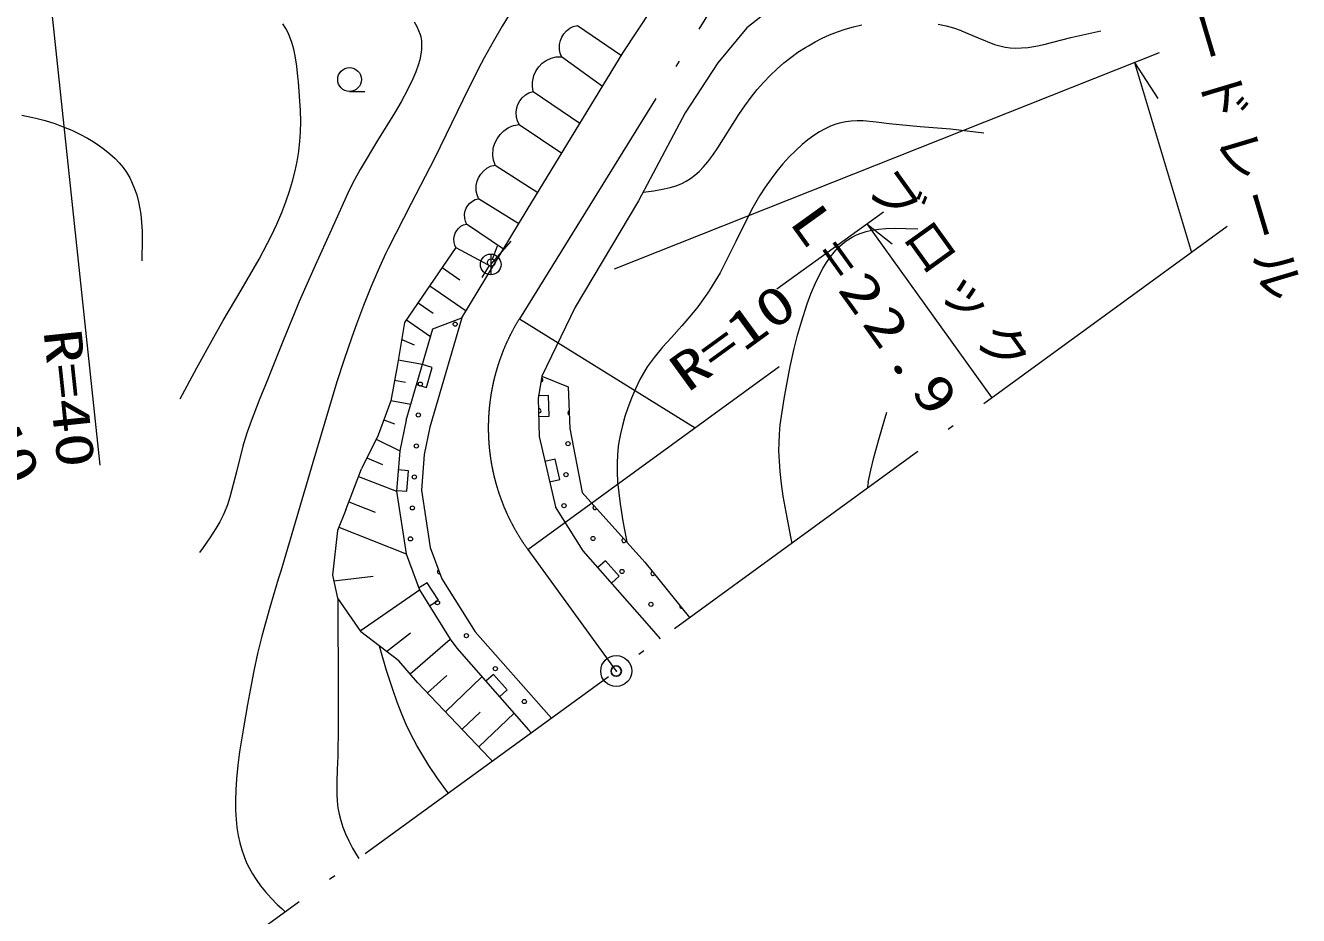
# Model space of a CAD drawing. Units: millimetres, scale not verified. Extents: x 40000 to 680000, y 20000 to 380000.
# Drawn here: x 254448 to 316029, y 243262 to 286299 of the extents above; entities that cross this region are included whole.
import ezdxf
from ezdxf.enums import TextEntityAlignment as Align

# ---------------------------------------------------------------- set-up
doc = ezdxf.new("R2010")
doc.units = ezdxf.units.MM
doc.header["$LTSCALE"] = 1000
doc.header["$PDMODE"] = 32
doc.header["$PDSIZE"] = 500
doc.linetypes.add('USER1', pattern=[18.5, 14.557377, -1.819672, 0.303279, -1.819672])
doc.linetypes.add('USER2', pattern=[1.875, 1.5, -0.375])
for name, color, linetype, lineweight in [('M-BGD', 7, 'Continuous', 13), ('M-BMK', 2, 'USER1', 13), ('M-BMK-SRVR', 3, 'Continuous', 13), ('M-STR-HTXT', 7, 'Continuous', 13)]:
    doc.layers.add(name, color=color, linetype=linetype, lineweight=lineweight)
doc.layers.add('M-OTRS', color=6, linetype='Continuous')
doc.styles.add('ＭＳ ゴシック', font='')
doc.styles.get('ＭＳ ゴシック').set_extended_font_data('MS Gothic')

msp = doc.modelspace()

# ---------------------------------------------------------------- linework, layer by layer
at = {"layer": 'M-BGD'}
for p, q in [((281147, 286297), (283276, 284849)), ((280380, 284795), (282368, 283363)), ((270126, 283112), (270872, 283112)), ((279001, 283108), (281272, 281570)), ((278326, 281514), (280386, 280120)), ((277161, 279552), (279231, 278229)), ((276364, 277927), (278316, 276725)), ((275781, 276700), (277575, 275499)), ((275266, 275556), (272791, 271944)), ((275266, 275556), (277037, 274608)), ((276954, 274743), (277942, 275872)), ((277046, 275006), (277287, 275637)), ((276885, 274686), (276520, 274111)), ((276954, 275241), (276954, 274246)), ((274606, 274593), (275462, 274006)), ((274002, 273711), (275765, 272503)), ((273439, 272889), (274172, 272387)), ((272791, 271944), (272445, 269898)), ((272861, 267207), (274154, 271630)), ((272876, 272068), (274048, 271265)), ((275562, 272167), (274012, 266870)), ((272650, 271109), (273251, 270853)), ((272445, 269898), (272118, 268147)), ((272484, 270127), (273657, 269929)), ((272305, 269148), (272839, 269053)), ((272118, 268147), (271505, 266492)), ((272122, 268169), (273089, 267988)), ((279253, 268260), (279295, 266425)), ((271777, 267226), (272298, 267042)), ((271505, 266492), (270703, 264867)), ((271406, 266292), (272550, 265728)), ((279295, 266425), (280086, 263017)), ((269942, 262877), (270703, 264867)), ((270965, 265398), (271720, 265077)), ((270558, 264488), (272398, 263785)), ((295210, 264192), (295159, 263909)), ((270091, 263266), (271359, 262768)), ((269942, 262877), (269545, 261879)), ((269545, 261879), (269300, 259727)), ((269612, 262047), (272856, 260757)), ((291535, 261272), (291491, 261488)), ((269300, 259727), (269550, 258607)), ((269361, 259453), (271272, 259669)), ((270636, 257032), (273508, 259013)), ((269550, 258607), (270670, 256984)), ((272506, 255577), (270670, 256984)), ((271907, 256036), (273079, 256929)), ((276208, 256985), (279757, 252953)), ((273056, 254944), (274993, 256631)), ((275307, 256192), (278782, 252244)), ((273418, 254529), (272506, 255577)), ((273418, 254529), (276902, 250877)), ((273901, 254022), (274832, 254869)), ((274765, 253117), (276531, 254802)), ((275574, 252269), (276440, 253095)), ((276384, 251420), (278082, 253039)), ((279757, 252953), (279889, 252803)), ((278782, 252244), (278914, 252094)), ((276902, 250877), (277041, 250731)), ((274908, 249180), (274789, 249340)), ((270461, 246193), (270568, 246024)), ((266865, 243578), (267017, 243441))]:
    msp.add_line(p, q, dxfattribs=at)
at = {"layer": 'M-BGD', "linetype": 'USER2'}
msp.add_line((274154, 271630), (275562, 272167), dxfattribs=at)
at = {"layer": 'M-BGD'}
for points in [[(275562, 272167), (278719, 277392), (283360, 284986), (287546, 291346), (290856, 296474), (292479, 299817), (293452, 302445), (293550, 304198), (293258, 305463), (292479, 306469), (291083, 307313), (289655, 307703), (288065, 307638), (286345, 306891), (284074, 305171), (281672, 301829), (280977, 300601), (278805, 297810), (277377, 296208), (274857, 293553), (272163, 291509), (270087, 290600), (264477, 289432)], [(292583, 288751), (289342, 286188), (287947, 284492), (286364, 282079), (284102, 277819), (281046, 272679), (279420, 269344), (279253, 268260)], [(261936, 268251), (262733, 269740), (263553, 271229), (264010, 272026), (264888, 273504), (265748, 274993), (266350, 276147), (266604, 276693), (266844, 277257), (267043, 277773), (267222, 278295), (267366, 278775), (267494, 279269), (267592, 279729), (267673, 280202), (267679, 280242), (267726, 280685), (267753, 281140), (267762, 281657), (267750, 282187), (267711, 282880), (267651, 283578), (267626, 283831), (267569, 284337), (267493, 284837), (267426, 285161), (267339, 285475), (267174, 285905), (267049, 286150), (266905, 286385)], [(273255, 286468), (273379, 286255), (273468, 286062), (273537, 285865), (273566, 285755), (273599, 285561), (273611, 285362), (273604, 285141), (273575, 284908), (273520, 284643), (273443, 284376), (273325, 284050), (273183, 283717), (272924, 283188), (272615, 282612), (272296, 282062), (271477, 280737), (270683, 279415), (270635, 279329), (270365, 278840), (270108, 278332), (269249, 276433), (268461, 274696), (267691, 272952), (267585, 272704), (266924, 271096), (266281, 269480), (266167, 269192), (265755, 268185), (265361, 267172), (265170, 266626), (264998, 266072), (264966, 265956), (264661, 264716), (264338, 263487), (264214, 263121), (264071, 262763), (264010, 262628), (263846, 262301), (263659, 261974), (263367, 261519), (263052, 261065), (262870, 260810)], [(277919, 286936), (277507, 286262), (277066, 285501), (276643, 284731), (276498, 284457), (276044, 283580), (275607, 282693), (274234, 279860), (273101, 277691), (271986, 275515), (271866, 275262), (271502, 274461), (271152, 273643), (270795, 272752), (270456, 271853), (270229, 271222), (269865, 270154), (269516, 269069), (268348, 265162), (267582, 262534), (266796, 259912), (266677, 259520), (266270, 258150), (265882, 256775), (265667, 255933), (265488, 255092), (265327, 254232), (265190, 253464), (264988, 252333), (264803, 251180), (264718, 250527), (264652, 249865), (264618, 249334), (264604, 248809), (264610, 248362), (264637, 247911), (264680, 247519), (264743, 247124), (264819, 246776), (264914, 246435), (265022, 246122), (265148, 245817), (265268, 245571), (265428, 245280), (265607, 244998), (265820, 244701), (266052, 244413), (266328, 244105), (266630, 243799), (266865, 243578)], [(298605, 286366), (298985, 286279), (299343, 286178), (299705, 286055), (299733, 286044), (300528, 285701), (301324, 285379), (301831, 285248), (302080, 285216), (302342, 285203), (302635, 285210), (302941, 285239), (303319, 285298), (303708, 285380), (305014, 285718), (306461, 286044)], [(280382, 284798), (280321, 284967), (280281, 285129), (280280, 285386), (280326, 285580), (280392, 285736), (280495, 285901), (280619, 286032), (280780, 286162), (280948, 286242), (281145, 286293)], [(284328, 278246), (284841, 278311), (285343, 278395), (285633, 278463), (285922, 278550), (286205, 278665), (286415, 278775), (286622, 278906), (286833, 279067), (287034, 279245), (287251, 279467), (287457, 279708), (287703, 280029), (287943, 280378), (288954, 281993), (289243, 282416), (289549, 282830), (289850, 283203), (290163, 283560), (290474, 283886), (290805, 284202), (291134, 284488), (291476, 284758), (291814, 285001), (292173, 285233), (292318, 285320), (292645, 285512), (292991, 285690), (293348, 285851), (293723, 285999), (294106, 286127), (294506, 286240), (294912, 286333)], [(279004, 283113), (278973, 283342), (278967, 283558), (279036, 283882), (279148, 284114), (279273, 284293), (279449, 284473), (279641, 284605), (279880, 284725), (280115, 284780), (280377, 284790)], [(278328, 281518), (278253, 281686), (278200, 281849), (278180, 282112), (278213, 282314), (278269, 282478), (278362, 282655), (278479, 282798), (278635, 282944), (278802, 283038), (278999, 283104)], [(254269, 281967), (254800, 281857), (254947, 281823), (255409, 281698), (255865, 281554), (256277, 281403), (256692, 281230), (257073, 281050), (257446, 280851), (257648, 280733), (257964, 280530), (258277, 280304), (258536, 280093), (258780, 279868), (258980, 279658), (259170, 279428), (259353, 279168), (259493, 278928), (259617, 278677), (259730, 278399), (259829, 278103), (259917, 277771), (259985, 277433), (260025, 277174), (260068, 276765), (260090, 276357), (260096, 275750), (260082, 275143), (260075, 274924)], [(277164, 279557), (277096, 279789), (277056, 280012), (277076, 280359), (277156, 280616), (277258, 280821), (277412, 281035), (277590, 281201), (277819, 281364), (278053, 281457), (278323, 281509)], [(300810, 281099), (299195, 281291), (297720, 281403), (296234, 281536), (296224, 281537), (295598, 281619), (294975, 281680), (294677, 281689), (294382, 281677), (294129, 281647), (293890, 281597), (293644, 281524), (293385, 281425), (293131, 281306), (292857, 281153), (292590, 280981), (292299, 280767), (292019, 280537), (291692, 280237), (291381, 279927), (291087, 279606), (290791, 279252), (290512, 278887), (290226, 278479), (289958, 278061), (289570, 277389), (288812, 275851), (288046, 274342), (287798, 273915), (287532, 273498), (287516, 273473), (287249, 273078), (286965, 272694), (286591, 272228), (286199, 271772), (285695, 271214), (285265, 270737), (284852, 270248), (284517, 269790), (284336, 269494), (284166, 269178), (283956, 268736), (283762, 268281), (283583, 267809), (283444, 267388), (283321, 266954), (283228, 266554), (283156, 266153), (283126, 265936), (283089, 265543), (283070, 265138), (283072, 264693), (283094, 264236), (283143, 263699), (283213, 263161), (283348, 262332), (283507, 261492), (283542, 261312)], [(276366, 277931), (276298, 278110), (276252, 278284), (276246, 278559), (276293, 278768), (276360, 278937), (276468, 279116), (276599, 279258), (276770, 279401), (276949, 279489), (277159, 279548)], [(275783, 276703), (275730, 276838), (275694, 276967), (275687, 277174), (275720, 277331), (275769, 277458), (275848, 277593), (275945, 277701), (276072, 277810), (276205, 277878), (276362, 277924)], [(275267, 275559), (275216, 275682), (275180, 275801), (275170, 275992), (275198, 276138), (275240, 276256), (275311, 276382), (275398, 276484), (275514, 276587), (275636, 276652), (275780, 276698)], [(291491, 261488), (291289, 262511), (291106, 263537), (291019, 264137), (290952, 264736), (290915, 265238), (290898, 265740), (290900, 266095), (290920, 266540), (290961, 266994), (291044, 267617), (291148, 268251), (291274, 268957), (291444, 269817), (291635, 270680), (291797, 271324), (291980, 271971), (292264, 272834), (292446, 273322), (292649, 273806), (292826, 274183), (293020, 274545), (293198, 274838), (293389, 275114), (293568, 275341), (293766, 275558), (293947, 275729), (294146, 275888), (294430, 276070), (294639, 276174), (294866, 276263), (295122, 276339), (295396, 276400), (295720, 276448), (296063, 276478), (296542, 276494), (297031, 276489), (297612, 276471)], [(273367, 268939), (273847, 268798), (274128, 269758), (273648, 269898)], [(279420, 269344), (280697, 268826), (280787, 266806), (281383, 263713)], [(279273, 267391), (279773, 267402), (279750, 268402), (279250, 268391)], [(295210, 264192), (295336, 264798), (295484, 265410), (295724, 266287), (295983, 267159), (296117, 267599)], [(272861, 267207), (272550, 265728), (272398, 263785), (272856, 260757), (273508, 259013), (274993, 256631), (275307, 256192)], [(274012, 266870), (273741, 265557), (273605, 263828), (274024, 261061), (274590, 259546), (276208, 256985)], [(272400, 263813), (272899, 263774), (272977, 264771), (272479, 264810)], [(279803, 264234), (280290, 264347), (280064, 265321), (279577, 265208)], [(281383, 263713), (284412, 260343), (286575, 257665)], [(285168, 256642), (284636, 257248), (281428, 260892), (280086, 263017)], [(282798, 259335), (283174, 259666), (282513, 260416), (282138, 260086)], [(273999, 258243), (274421, 258512), (273883, 259355), (273462, 259086)], [(269551, 258606), (269567, 253878), (269570, 252424), (269552, 250967), (269533, 250325), (269511, 249723), (269509, 249123), (269527, 248796), (269566, 248462), (269622, 248159), (269701, 247850), (269806, 247527), (269931, 247208), (270086, 246867), (270265, 246526), (270461, 246193)], [(274789, 249340), (274368, 249924), (273964, 250517), (273662, 250995), (273372, 251490), (273085, 252032), (272861, 252506), (272651, 252999), (272425, 253584), (272214, 254188), (271920, 255117), (271641, 256066), (271577, 256289)], [(277375, 253843), (277750, 254173), (277090, 254924), (276714, 254594)]]:
    msp.add_lwpolyline(points, dxfattribs=at)
for centre, radius in [((270126, 283685), 574), ((276954, 274743), 500), ((276981, 274838), 180), ((275235, 271857), 100), ((273547, 268959), 100), ((273452, 267462), 100), ((273357, 265965), 100), ((280690, 266077), 100), ((273261, 264468), 100), ((280594, 264580), 100), ((273166, 262971), 100), ((280499, 263083), 100), ((273070, 261474), 100), ((281900, 261491), 100), ((283302, 259899), 100), ((274376, 258385), 100), ((284703, 258306), 100), ((275778, 256792), 100), ((277180, 255200), 100), ((278581, 253608), 100)]:
    msp.add_circle(centre, radius, dxfattribs=at)
for centre, start, end in [((279383, 269167), 266.60578, 75.9019), ((279288, 267670), 259.03119, 103.57272), ((280785, 267574), 111.42904, 253.6985), ((281996, 262988), 115.24744, 328.67681), ((283397, 261395), 101.08015, 342.8441), ((274472, 259882), 114.34358, 286.66434), ((284799, 259803), 106.07247, 331.78261), ((286200, 258211), 159.53712, 278.31796)]:
    msp.add_arc(centre, 100, start, end, dxfattribs=at)
at = {"layer": 'M-BMK'}
for p, q in [((294697, 298492), (278338, 272116)), ((312573, 276573), (248448, 229936)), ((278749, 260964), (283025, 255084))]:
    msp.add_line(p, q, dxfattribs=at)
msp.add_arc((286836, 266846), 10000, 148.19172, 216.02737, dxfattribs=at)
at = {"layer": 'M-BMK-SRVR'}
msp.add_circle((283025, 255084), 750, dxfattribs=at)
at = {"layer": 'M-OTRS'}
msp.add_point((283025, 255084), dxfattribs=at)
at = {"layer": 'M-STR-HTXT'}
for p, q in [((255345, 290466), (258053, 265042)), ((282941, 274528), (309302, 284997)), ((308092, 284516), (310846, 275317)), ((308092, 284516), (309217, 282765)), ((290791, 273567), (295958, 277286)), ((295146, 276701), (301194, 268298)), ((295146, 276701), (296372, 275736)), ((278338, 272116), (286836, 266846)), ((278749, 260964), (290905, 269805))]:
    msp.add_line(p, q, dxfattribs=at)

# ---------------------------------------------------------------- texts
at = {"layer": 'M-STR-HTXT', "style": 'ＭＳ ゴシック', "width": 1.35}
for s, rotation, p in [('R=10', 36.027, (286796, 268067)), ('R=40', 276.08, (254771, 271473)), ('R=40', 296.844, (250136, 269643))]:
    msp.add_text(s, height=1833, rotation=rotation, dxfattribs=at).set_placement(p, align=Align.BOTTOM_LEFT)
at = {"layer": 'M-STR-HTXT', "char_height": 1833, "attachment_point": 7, "style": 'ＭＳ ゴシック'}
for s, insert, rotation in [('\\T1.2;ガードレール', (309385, 289535), 286.666), ('\\T1.2;ブロック', (294888, 278428), 305.742), ('\\T1.2;\\W1.35;L=22.9', (291315, 276789), 305.742)]:
    msp.add_mtext(s, dxfattribs=dict(at, insert=insert, rotation=rotation))

doc.saveas('drawing.dxf')
